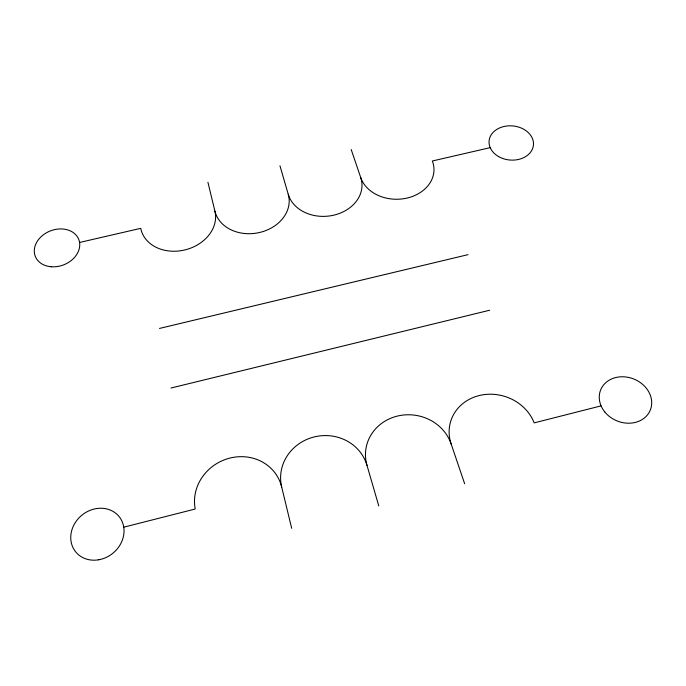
<?xml version="1.0" encoding="UTF-8"?>
<svg xmlns="http://www.w3.org/2000/svg" width="686" height="686" viewBox="0 0 686 686"><rect width="100%" height="100%" fill="white"/><g stroke="black" fill="none" stroke-linecap="round" stroke-linejoin="round"><path stroke-width="1.03" d="M123.754 527.182L194.481 509.209M601.09 405.872L534.171 422.885A44.187 39.634 16.6 0 0 478.897 395.633A44.187 39.634 16.6 0 0 451.148 443.979L464.654 483.767M171.02 388.01L489.658 310.235M159.478 328.44L468.066 254.643M79.567 242.458L140.124 228.481M490.181 147.644L432.343 160.996A37.276 29.481 -0.5 0 1 407.012 198.074A37.276 29.481 -0.5 0 1 360.707 177.537L351.198 149.522M279.965 165.798L288.24 194.275A37.404 29.892 -4.9 0 0 333.688 215.19A37.404 29.892 -4.9 0 0 360.707 177.537M291.679 528.331L281.689 487.051A44.041 41.426 -9.3 0 1 313.914 437.008A44.041 41.426 -9.3 0 1 366.993 465.365L378.766 505.891M207.918 182.262L214.924 211.202A37.67 30.21 -9.6 0 0 259.505 232.511A37.67 30.21 -9.6 0 0 288.24 194.275M214.924 211.202A38.073 30.416 -14.3 0 1 184.431 250.038A38.073 30.416 -14.3 0 1 140.741 228.335M366.993 465.365A43.93 40.688 7.8 0 1 396.954 416.188A43.93 40.688 7.8 0 1 451.148 443.979M195.21 509.029A44.796 41.563 -26.9 0 1 229.75 458.119A44.796 41.563 -26.9 0 1 281.689 487.051M498.593 156.579A22.278 17.116 5.3 0 0 533.425 145.218A22.278 17.116 5.3 0 0 501.775 127.107A22.278 17.116 5.3 0 0 498.593 156.579M51.244 266.76A23.315 18.222 -21 0 0 78.941 239.937A23.315 18.222 -21 0 0 40.868 236.936A23.315 18.222 -21 0 0 51.244 266.76M98.69 559.793A27.98 24.542 -39.4 0 0 119.793 517.476A27.98 24.542 -39.4 0 0 73.685 525.399A27.98 24.542 -39.4 0 0 98.69 559.793M604.778 411.943A26.797 22.569 22.3 0 0 649.779 411.248A26.797 22.569 22.3 0 0 621.885 376.768A26.797 22.569 22.3 0 0 604.778 411.943"/></g></svg>
